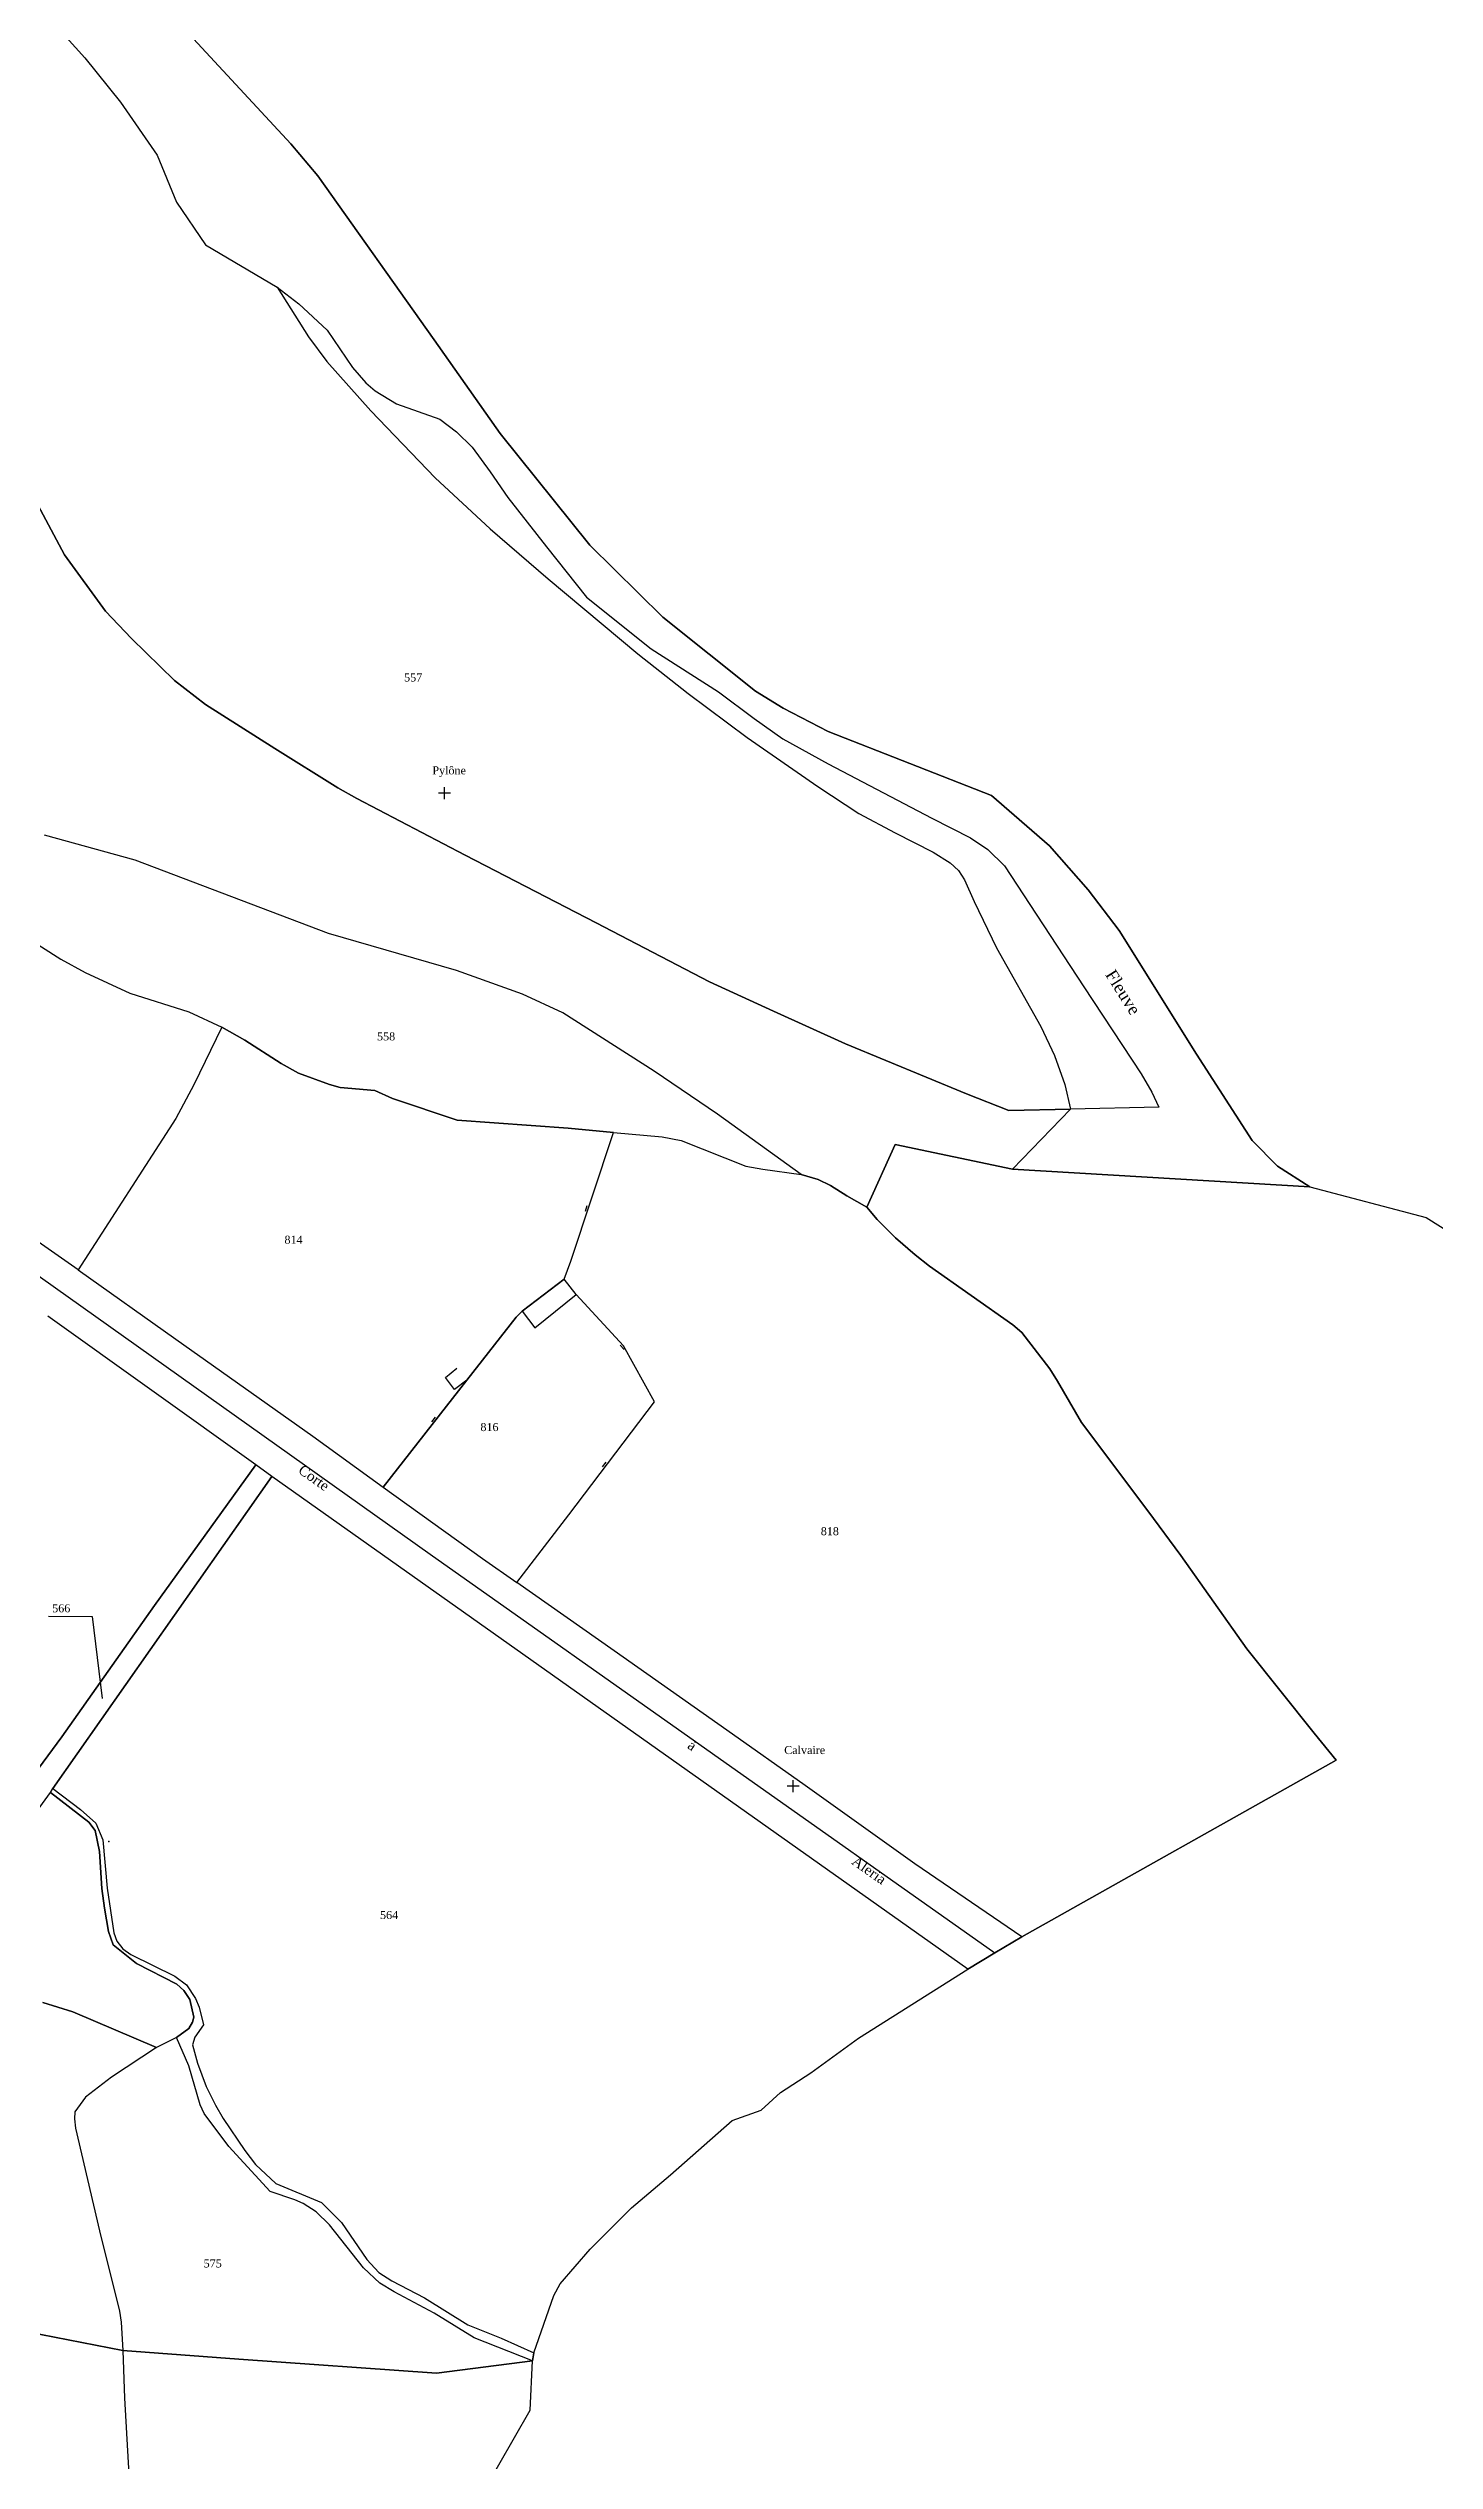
# Model space of a CAD drawing. Extents: x 1208104 to 1212743, y 6150498 to 6153217.
# Drawn here: x 1211403 to 1211749, y 6151575 to 6152178 of the extents above; entities that cross this region are included whole.
import ezdxf

# ---------------------------------------------------------------- set-up
doc = ezdxf.new("R2010")
doc.units = 0
doc.linetypes.add('CONTINU', pattern=[0])
doc.layers.get('0').update_dxf_attribs({"linetype": 'CONTINU'})
for name, color, linetype in [('1FLECHEFL', 7, 'CONTINU'), ('1LIEUDIT', 7, 'CONTINU'), ('1PARCELLE', 7, 'CONTINU'), ('1SECTION', 7, 'CONTINU'), ('1SUBDSECT', 7, 'CONTINU'), ('1TRONFLUV', 7, 'CONTINU'), ('1ZONCOMM', 7, 'CONTINU'), ('3CALVAIRE', 7, 'CONTINU'), ('3CALVAIRETEX', 7, 'CONTINU'), ('3FISCLINE', 7, 'CONTINUOUS'), ('3FLECHEPAR', 7, 'CONTINU'), ('3MURNONMI', 7, 'CONTINU'), ('3PARCELLETEX', 7, 'CONTINU'), ('3TRONFLUVTEX', 7, 'CONTINU'), ('3ZONCOMMTEX', 7, 'CONTINU')]:
    doc.layers.add(name, color=color, linetype=linetype)
doc.styles.get("Standard").update_dxf_attribs({"font": 'Times New Roman'})

# ---------------------------------------------------------------- blocks, each defined once
blk = doc.blocks.new('MURNOMI')
blk.add_line((-0.75, 0.5), (0.75, 0.5))
blk = doc.blocks.new('FLECHRU1')
blk.add_point((0, 0))
blk = doc.blocks.new('DETATOPO')
for points in [[(-1.5, 0), (1.5, 0)], [(0, -1.5), (0, 1.5)]]:
    blk.add_lwpolyline(points)

msp = doc.modelspace()

# ---------------------------------------------------------------- linework, layer by layer
at = {"layer": '1LIEUDIT'}
for points in [[(1211422.05, 6152198.35), (1211463.36, 6152153.66), (1211470.12, 6152145.64), (1211499.17, 6152104.64), (1211515.71, 6152081.3), (1211538.06, 6152053.32), (1211556.34, 6152035.34), (1211579.49, 6152016.85), (1211586.43, 6152012.6), (1211597.61, 6152006.79), (1211638.43, 6151990.74), (1211652.92, 6151978.22), (1211662.59, 6151967.23), (1211670.32, 6151957.05), (1211689.69, 6151926.14), (1211703.58, 6151904.55), (1211709.88, 6151898.08), (1211717.95, 6151892.94), (1211643.7, 6151897.33), (1211614.35, 6151903.53), (1211607.32, 6151887.91), (1211609.87, 6151884.82), (1211614.5, 6151880.24), (1211619.4, 6151875.99), (1211622.92, 6151873.14), (1211643.79, 6151858.43), (1211646.03, 6151856.57), (1211653.06, 6151847.47), (1211654.95, 6151844.37), (1211660.93, 6151834.06), (1211677.47, 6151811.94), (1211685.79, 6151800.77), (1211702.25, 6151777.49), (1211719.09, 6151756.36), (1211724.59, 6151749.61), (1211646.03, 6151705.49), (1211639.32, 6151701.45), (1211632.53, 6151697.38), (1211458.67, 6151820.59), (1211454.63, 6151823.48), (1211402.69, 6151860.65)], [(1211507.54, 6151559.82), (1211523.2, 6151587.17), (1211523.79, 6151599.52), (1211524.14, 6151601.46), (1211529.13, 6151615.85), (1211530.71, 6151618.74), (1211538.16, 6151627.41), (1211548.51, 6151637.77), (1211558.22, 6151646), (1211573.66, 6151659.53), (1211580.89, 6151662.16), (1211585.72, 6151666.59), (1211593.29, 6151671.52), (1211605.24, 6151680.13), (1211632.53, 6151697.38), (1211458.67, 6151820.59), (1211454.63, 6151823.48), (1211402.69, 6151860.65)]]:
    msp.add_lwpolyline(points, dxfattribs=at)
at = {"layer": '1PARCELLE'}
for points in [[(1211397.19, 6152191.62), (1211411.96, 6152175.17), (1211420.83, 6152164.09), (1211429.99, 6152150.83), (1211434.79, 6152139.06), (1211442.07, 6152128.44), (1211459.94, 6152117.8), (1211467.84, 6152105.39), (1211472.39, 6152099.22), (1211483.36, 6152086.93), (1211499.48, 6152070.14), (1211513.17, 6152057.4), (1211527.71, 6152044.94), (1211550.06, 6152026.16), (1211562.63, 6152016.25), (1211577.38, 6152005.29), (1211595.04, 6151993.05), (1211605.32, 6151986.31), (1211614.37, 6151981.41), (1211623.86, 6151976.6), (1211628.13, 6151973.93), (1211630.19, 6151972.02), (1211631.67, 6151969.7), (1211634.12, 6151964.3), (1211639.71, 6151952.68), (1211650.74, 6151933.04), (1211654.21, 6151925.78), (1211656.74, 6151918.52), (1211658.22, 6151912.38), (1211642.74, 6151912.04), (1211632.21, 6151916.23), (1211601.97, 6151928.7), (1211583.99, 6151936.83), (1211568.01, 6151944.17), (1211539.67, 6151958.95), (1211506.96, 6151975.84), (1211479.89, 6151989.99), (1211475.15, 6151992.7), (1211459.38, 6152002.53), (1211442.05, 6152013.53), (1211434.34, 6152019.53), (1211423.59, 6152030.02), (1211417.11, 6152036.86), (1211406.84, 6152050.94), (1211396.16, 6152070.89)], [(1211396.27, 6151956.04), (1211405.9, 6151949.9), (1211412.03, 6151946.52), (1211423.18, 6151941.4), (1211437.93, 6151936.73), (1211446.16, 6151932.88), (1211451.89, 6151929.63), (1211460.98, 6151923.75), (1211465.29, 6151921.38), (1211473.09, 6151918.57), (1211475.76, 6151917.77), (1211484.34, 6151917), (1211488.77, 6151915.06), (1211504.99, 6151909.62), (1211532.66, 6151907.66), (1211544.01, 6151906.53), (1211544.01, 6151906.53), (1211556.2, 6151905.42), (1211560.94, 6151904.52), (1211577.03, 6151898.09), (1211581.35, 6151897.33), (1211590.88, 6151896.06), (1211569.98, 6151911.12), (1211554.16, 6151921.84), (1211531.35, 6151936.47), (1211521.25, 6151941.14), (1211504.75, 6151947.06), (1211472.78, 6151956.28), (1211424.5, 6151974.6), (1211401.87, 6151980.86)], [(1211399.16, 6151745.99), (1211406.16, 6151755.49), (1211429.33, 6151788.31), (1211454.63, 6151823.48), (1211402.69, 6151860.65)], [(1211390.74, 6151724.23), (1211403.31, 6151741.54), (1211412.9, 6151734.16), (1211414.5, 6151732.06), (1211415.59, 6151726.81), (1211416.19, 6151717.57), (1211416.88, 6151712.63), (1211417.84, 6151706.81), (1211419.02, 6151703.51), (1211424.8, 6151698.8), (1211434.93, 6151693.61), (1211436.64, 6151692.08), (1211438.16, 6151689.83), (1211439.14, 6151685.39), (1211438.84, 6151684.16), (1211437.88, 6151682.55), (1211434.86, 6151680.35), (1211429.86, 6151677.79), (1211429.86, 6151677.79), (1211408.95, 6151686.73), (1211401.41, 6151689.06)], [(1211401.41, 6151689.06), (1211408.95, 6151686.73), (1211429.86, 6151677.79), (1211418.61, 6151670.38), (1211412.09, 6151665.41), (1211409.43, 6151661.77), (1211409.38, 6151659.95), (1211409.62, 6151657.67), (1211415.63, 6151631.97), (1211420.57, 6151611.91), (1211421.04, 6151609.13), (1211421.4, 6151602.09), (1211390.64, 6151608.1)]]:
    msp.add_lwpolyline(points, dxfattribs=at)
for points in [[(1211384.13, 6151969.19), (1211392.43, 6151959.49), (1211396.27, 6151956.04), (1211405.9, 6151949.9), (1211412.03, 6151946.52), (1211423.18, 6151941.4), (1211437.93, 6151936.73), (1211446.16, 6151932.88), (1211439.2, 6151918.45), (1211434.62, 6151910.04), (1211410.25, 6151872.24), (1211396.96, 6151881.52), (1211376.59, 6151895.65), (1211357.56, 6151908.79), (1211338.84, 6151921.56), (1211330.41, 6151927.42), (1211332.97, 6151944.42), (1211343.47, 6151946.3), (1211347.43, 6151947.4), (1211360.15, 6151952.85), (1211369.06, 6151958.68), (1211384.13, 6151969.19)], [(1211531.7, 6151869.85), (1211533.39, 6151874.41), (1211544.01, 6151906.53), (1211532.66, 6151907.66), (1211504.99, 6151909.62), (1211488.77, 6151915.06), (1211484.34, 6151917), (1211475.76, 6151917.77), (1211473.09, 6151918.57), (1211465.29, 6151921.38), (1211460.98, 6151923.75), (1211451.89, 6151929.63), (1211446.16, 6151932.88), (1211439.2, 6151918.45), (1211434.62, 6151910.04), (1211410.25, 6151872.24), (1211434.67, 6151854.9), (1211468.85, 6151830.61), (1211486.47, 6151817.92), (1211507.35, 6151844.59), (1211519.66, 6151860.34), (1211521.17, 6151861.91), (1211531.7, 6151869.85)], [(1211519.83, 6151794.06), (1211532.88, 6151810.96), (1211554.22, 6151839.21), (1211546.54, 6151853.19), (1211534.71, 6151866.03), (1211531.7, 6151869.85), (1211533.39, 6151874.41), (1211544.01, 6151906.53), (1211556.2, 6151905.42), (1211560.94, 6151904.52), (1211577.03, 6151898.09), (1211581.35, 6151897.33), (1211590.88, 6151896.06), (1211595.12, 6151894.8), (1211598.24, 6151893.31), (1211602.31, 6151890.71), (1211607.32, 6151887.91), (1211609.87, 6151884.82), (1211614.5, 6151880.24), (1211619.4, 6151875.99), (1211622.92, 6151873.14), (1211643.79, 6151858.43), (1211646.03, 6151856.57), (1211653.06, 6151847.47), (1211654.95, 6151844.37), (1211660.93, 6151834.06), (1211677.47, 6151811.94), (1211685.79, 6151800.77), (1211702.25, 6151777.49), (1211719.09, 6151756.36), (1211724.59, 6151749.61), (1211646.03, 6151705.49), (1211619.28, 6151723.71), (1211591.9, 6151743.29), (1211572.3, 6151757.11), (1211544.18, 6151776.94), (1211519.83, 6151794.06)], [(1211519.83, 6151794.06), (1211532.88, 6151810.96), (1211554.22, 6151839.21), (1211546.54, 6151853.19), (1211534.71, 6151866.03), (1211531.7, 6151869.85), (1211521.17, 6151861.91), (1211519.66, 6151860.34), (1211507.35, 6151844.59), (1211486.47, 6151817.92), (1211511.31, 6151800.03), (1211519.83, 6151794.06)], [(1211368.35, 6151708.22), (1211371.94, 6151704.08), (1211390.74, 6151724.23), (1211403.31, 6151741.54), (1211403.91, 6151742.55), (1211458.67, 6151820.59), (1211454.63, 6151823.48), (1211429.33, 6151788.31), (1211406.16, 6151755.49), (1211399.16, 6151745.99), (1211398.63, 6151745.09), (1211386.85, 6151728.56), (1211368.35, 6151708.22)], [(1211403.91, 6151742.55), (1211410.88, 6151737.3), (1211414.7, 6151733.88), (1211416.44, 6151729.72), (1211417.52, 6151717.65), (1211419.16, 6151706.47), (1211419.96, 6151704.44), (1211421.41, 6151702.52), (1211423.42, 6151701.09), (1211434.38, 6151695.61), (1211437.32, 6151693.52), (1211439.58, 6151690.04), (1211440.48, 6151687.86), (1211441.54, 6151683.45), (1211439.41, 6151680.37), (1211438.85, 6151678.52), (1211440.06, 6151673.87), (1211442.24, 6151668.08), (1211444.6, 6151663.44), (1211446.46, 6151660.1), (1211451.86, 6151652.07), (1211454.59, 6151648.6), (1211459.66, 6151643.82), (1211471.09, 6151639.1), (1211476.07, 6151634.04), (1211482.42, 6151624.81), (1211485.41, 6151621.57), (1211488.61, 6151619.52), (1211496.77, 6151615.27), (1211507.58, 6151608.46), (1211515.95, 6151605.15), (1211524.14, 6151601.46), (1211529.13, 6151615.85), (1211530.71, 6151618.74), (1211538.16, 6151627.41), (1211548.51, 6151637.77), (1211558.22, 6151646), (1211573.66, 6151659.53), (1211580.89, 6151662.16), (1211585.72, 6151666.59), (1211593.29, 6151671.52), (1211605.24, 6151680.13), (1211632.53, 6151697.38), (1211458.67, 6151820.59), (1211403.91, 6151742.55)], [(1211421.4, 6151602.09), (1211450.4, 6151599.93), (1211499.76, 6151596.41), (1211523.79, 6151599.52), (1211509.17, 6151605.27), (1211499.21, 6151611.4), (1211489.23, 6151616.78), (1211485.62, 6151618.87), (1211481.51, 6151622.76), (1211473.09, 6151633.47), (1211469.74, 6151636.73), (1211466.51, 6151638.86), (1211464.37, 6151639.73), (1211458.23, 6151641.82), (1211447.9, 6151653.05), (1211441.7, 6151661.28), (1211440.75, 6151663.5), (1211437.89, 6151673.27), (1211434.86, 6151680.35), (1211429.86, 6151677.79), (1211418.61, 6151670.38), (1211412.09, 6151665.41), (1211409.43, 6151661.77), (1211409.38, 6151659.95), (1211409.62, 6151657.67), (1211415.63, 6151631.97), (1211420.57, 6151611.91), (1211421.04, 6151609.13), (1211421.4, 6151602.09)], [(1211421.4, 6151602.09), (1211421.85, 6151590.17), (1211425.02, 6151534.56), (1211396.95, 6151536.55), (1211388.27, 6151537.38), (1211381.76, 6151538.84), (1211369.05, 6151542.81), (1211348.59, 6151549.93), (1211336.54, 6151553.42), (1211328.42, 6151554.86), (1211305.67, 6151557.26), (1211287.85, 6151559.24), (1211285.57, 6151559.32), (1211271.86, 6151567.95), (1211272.22, 6151576.23), (1211270.56, 6151587.64), (1211268.21, 6151606.91), (1211267.19, 6151630.72), (1211308.68, 6151623.29), (1211334.07, 6151618.8), (1211362.14, 6151613.88), (1211390.64, 6151608.1), (1211421.4, 6151602.09)], [(1211421.4, 6151602.09), (1211421.85, 6151590.17), (1211425.02, 6151534.56), (1211438.86, 6151534.33), (1211454.16, 6151535.67), (1211484.83, 6151538.21), (1211507.54, 6151559.82), (1211523.2, 6151587.17), (1211523.79, 6151599.52), (1211499.76, 6151596.41), (1211450.4, 6151599.93), (1211421.4, 6151602.09)]]:
    msp.add_lwpolyline(points, close=True, dxfattribs=at)
at = {"layer": '1SECTION'}
msp.add_lwpolyline([(1211422.05, 6152198.35), (1211463.36, 6152153.66), (1211470.12, 6152145.64), (1211499.17, 6152104.64), (1211515.71, 6152081.3), (1211538.06, 6152053.32), (1211556.34, 6152035.34), (1211579.49, 6152016.85), (1211586.43, 6152012.6), (1211597.61, 6152006.79), (1211638.43, 6151990.74), (1211652.92, 6151978.22), (1211662.59, 6151967.23), (1211670.32, 6151957.05), (1211689.69, 6151926.14), (1211703.58, 6151904.55), (1211709.88, 6151898.08), (1211717.95, 6151892.94), (1211747.06, 6151885.3), (1211762.72, 6151875.44)], dxfattribs=at)
at = {"layer": '1SUBDSECT'}
msp.add_lwpolyline([(1211507.54, 6151559.82), (1211523.2, 6151587.17), (1211523.79, 6151599.52), (1211524.14, 6151601.46), (1211529.13, 6151615.85), (1211530.71, 6151618.74), (1211538.16, 6151627.41), (1211548.51, 6151637.77), (1211558.22, 6151646), (1211573.66, 6151659.53), (1211580.89, 6151662.16), (1211585.72, 6151666.59), (1211593.29, 6151671.52), (1211605.24, 6151680.13), (1211632.53, 6151697.38), (1211639.32, 6151701.45), (1211646.03, 6151705.49), (1211724.59, 6151749.61), (1211719.09, 6151756.36), (1211702.25, 6151777.49), (1211685.79, 6151800.77), (1211677.47, 6151811.94), (1211660.93, 6151834.06), (1211654.95, 6151844.37), (1211653.06, 6151847.47), (1211646.03, 6151856.57), (1211643.79, 6151858.43), (1211622.92, 6151873.14), (1211619.4, 6151875.99), (1211614.5, 6151880.24), (1211609.87, 6151884.82), (1211607.32, 6151887.91), (1211614.35, 6151903.53), (1211643.7, 6151897.33), (1211717.95, 6151892.94), (1211709.88, 6151898.08), (1211703.58, 6151904.55), (1211689.69, 6151926.14), (1211670.32, 6151957.05), (1211662.59, 6151967.23), (1211652.92, 6151978.22), (1211638.43, 6151990.74), (1211597.61, 6152006.79), (1211586.43, 6152012.6), (1211579.49, 6152016.85), (1211556.34, 6152035.34), (1211538.06, 6152053.32), (1211515.71, 6152081.3), (1211499.17, 6152104.64), (1211470.12, 6152145.64), (1211463.36, 6152153.66), (1211422.05, 6152198.35)], dxfattribs=at)
at = {"layer": '1TRONFLUV'}
for points in [[(1211397.19, 6152191.62), (1211411.96, 6152175.17), (1211420.83, 6152164.09), (1211429.99, 6152150.83), (1211434.79, 6152139.06), (1211442.07, 6152128.44), (1211459.94, 6152117.8), (1211467.84, 6152105.39), (1211472.39, 6152099.22), (1211483.36, 6152086.93), (1211499.48, 6152070.14), (1211513.17, 6152057.4), (1211527.71, 6152044.94), (1211550.06, 6152026.16), (1211562.63, 6152016.25), (1211577.38, 6152005.29), (1211595.04, 6151993.05), (1211605.32, 6151986.31), (1211614.37, 6151981.41), (1211623.86, 6151976.6), (1211628.13, 6151973.93), (1211630.19, 6151972.02), (1211631.67, 6151969.7), (1211634.12, 6151964.3), (1211639.71, 6151952.68), (1211650.74, 6151933.04), (1211654.21, 6151925.78), (1211656.74, 6151918.52), (1211658.22, 6151912.38), (1211658.22, 6151912.38), (1211643.7, 6151897.33), (1211717.95, 6151892.94), (1211709.88, 6151898.08), (1211703.58, 6151904.55), (1211689.69, 6151926.14), (1211670.32, 6151957.05), (1211662.59, 6151967.23), (1211652.92, 6151978.22), (1211638.43, 6151990.74), (1211597.61, 6152006.79), (1211586.43, 6152012.6), (1211579.49, 6152016.85), (1211556.34, 6152035.34), (1211538.06, 6152053.32), (1211515.71, 6152081.3), (1211499.17, 6152104.64), (1211470.12, 6152145.64), (1211463.36, 6152153.66), (1211422.05, 6152198.35)], [(1211396.16, 6152070.89), (1211406.84, 6152050.94), (1211417.11, 6152036.86), (1211423.59, 6152030.02), (1211434.34, 6152019.53), (1211442.05, 6152013.53), (1211459.38, 6152002.53), (1211475.15, 6151992.7), (1211479.89, 6151989.99), (1211506.96, 6151975.84), (1211539.67, 6151958.95), (1211568.01, 6151944.17), (1211583.99, 6151936.83), (1211601.97, 6151928.7), (1211632.21, 6151916.23), (1211642.74, 6151912.04), (1211658.22, 6151912.38), (1211643.7, 6151897.33), (1211614.35, 6151903.53), (1211607.32, 6151887.91), (1211602.31, 6151890.71), (1211598.24, 6151893.31), (1211595.12, 6151894.8), (1211590.88, 6151896.06), (1211590.88, 6151896.06), (1211569.98, 6151911.12), (1211554.16, 6151921.84), (1211531.35, 6151936.47), (1211521.25, 6151941.14), (1211504.75, 6151947.06), (1211472.78, 6151956.28), (1211424.5, 6151974.6), (1211401.87, 6151980.86)]]:
    msp.add_lwpolyline(points, dxfattribs=at)
msp.add_lwpolyline([(1211434.86, 6151680.35), (1211437.88, 6151682.55), (1211438.84, 6151684.16), (1211439.14, 6151685.39), (1211438.16, 6151689.83), (1211436.64, 6151692.08), (1211434.93, 6151693.61), (1211424.8, 6151698.8), (1211419.02, 6151703.51), (1211417.84, 6151706.81), (1211416.88, 6151712.63), (1211416.19, 6151717.57), (1211415.59, 6151726.81), (1211414.5, 6151732.06), (1211412.9, 6151734.16), (1211403.31, 6151741.54), (1211403.91, 6151742.55), (1211410.88, 6151737.3), (1211414.7, 6151733.88), (1211416.44, 6151729.72), (1211417.52, 6151717.65), (1211419.16, 6151706.47), (1211419.96, 6151704.44), (1211421.41, 6151702.52), (1211423.42, 6151701.09), (1211434.38, 6151695.61), (1211437.32, 6151693.52), (1211439.58, 6151690.04), (1211440.48, 6151687.86), (1211441.54, 6151683.45), (1211439.41, 6151680.37), (1211438.85, 6151678.52), (1211440.06, 6151673.87), (1211442.24, 6151668.08), (1211444.6, 6151663.44), (1211446.46, 6151660.1), (1211451.86, 6151652.07), (1211454.59, 6151648.6), (1211459.66, 6151643.82), (1211471.09, 6151639.1), (1211476.07, 6151634.04), (1211482.42, 6151624.81), (1211485.41, 6151621.57), (1211488.61, 6151619.52), (1211496.77, 6151615.27), (1211507.58, 6151608.46), (1211515.95, 6151605.15), (1211524.14, 6151601.46), (1211523.79, 6151599.52), (1211509.17, 6151605.27), (1211499.21, 6151611.4), (1211489.23, 6151616.78), (1211485.62, 6151618.87), (1211481.51, 6151622.76), (1211473.09, 6151633.47), (1211469.74, 6151636.73), (1211466.51, 6151638.86), (1211464.37, 6151639.73), (1211458.23, 6151641.82), (1211447.9, 6151653.05), (1211441.7, 6151661.28), (1211440.75, 6151663.5), (1211437.89, 6151673.27), (1211434.86, 6151680.35)], close=True, dxfattribs=at)
at = {"layer": '1ZONCOMM'}
msp.add_lwpolyline([(1211088.32, 6152090.98), (1211151.05, 6152048.64), (1211165.05, 6152035.21), (1211220.1, 6151998.36), (1211238.26, 6151982.64), (1211320.16, 6151924.94), (1211331.83, 6151918.24), (1211400.87, 6151870.36), (1211498.21, 6151801.1), (1211639.32, 6151701.45)], dxfattribs=at)
at = {"layer": '3FISCLINE'}
for points in [[(1211459.94, 6152117.8), (1211465.37, 6152113.68), (1211472.45, 6152107.07), (1211478.8, 6152097.72), (1211482.09, 6152093.91), (1211484.5, 6152091.91), (1211489.79, 6152088.68), (1211500.62, 6152084.81), (1211504.8, 6152081.67), (1211508.67, 6152077.84), (1211513.18, 6152071.71), (1211517.6, 6152065.29), (1211527.26, 6152052.9), (1211537.25, 6152040.32), (1211553.38, 6152027.47), (1211570.23, 6152016.68), (1211579.15, 6152010.06), (1211586.35, 6152004.9), (1211597.6, 6151998.69), (1211623.56, 6151985.14), (1211633.24, 6151980.16), (1211637.5, 6151977.29), (1211641.71, 6151973.23), (1211647.99, 6151963.56), (1211661.51, 6151942.94), (1211675.82, 6151921.17), (1211678.5, 6151916.58), (1211680.22, 6151912.91), (1211658.22, 6151912.38)], [(1211521.17, 6151861.91), (1211524.39, 6151857.74), (1211534.71, 6151866.03)], [(1211507.35, 6151844.59), (1211504.32, 6151842.29), (1211502.01, 6151845.31), (1211504.9, 6151847.63)]]:
    msp.add_lwpolyline(points, dxfattribs=at)
at = {"layer": '3FLECHEPAR'}
msp.add_lwpolyline([(1211402.85, 6151785.61), (1211413.77, 6151785.59), (1211416.29, 6151765.06)], dxfattribs=at)

# ---------------------------------------------------------------- block references
at = {"layer": '1FLECHEFL', "rotation": 277.5}
msp.add_blockref('FLECHRU1', (1211417.89, 6151729.3), dxfattribs=at)
at = {"layer": '3CALVAIRE', "rotation": 90}
for p in [(1211501.76, 6151991.36), (1211588.91, 6151743.11)]:
    msp.add_blockref('DETATOPO', p, dxfattribs=at)
at = {"layer": '3MURNONMI'}
for p, rotation in [((1211537.7, 6151887.46), 71.8), ((1211546.54, 6151853.19), 132.8), ((1211499.44, 6151834.5), 52), ((1211542.15, 6151823.23), 53)]:
    msp.add_blockref('MURNOMI', p, dxfattribs=dict(at, rotation=rotation))

# ---------------------------------------------------------------- texts
at = {"layer": '3CALVAIRETEX'}
for s, p in [('Pylône', (1211498.75, 6151996.06)), ('Calvaire', (1211586.66, 6151751.17))]:
    msp.add_text(s, height=2, dxfattribs=at).set_placement(p)
at = {"layer": '3PARCELLETEX'}
for s, p in [('557', (1211491.69, 6152019.27)), ('558', (1211484.93, 6151929.56)), ('814', (1211461.8, 6151878.73)), ('816', (1211510.76, 6151831.9)), ('818', (1211595.79, 6151805.88)), ('566', (1211403.77, 6151786.61)), ('564', (1211485.68, 6151709.93)), ('575', (1211441.61, 6151622.84))]:
    msp.add_text(s, height=2, dxfattribs=at).set_placement(p)
at = {"layer": '3TRONFLUVTEX'}
msp.add_text('Fleuve', height=3, rotation=302.2, dxfattribs=at).set_placement((1211666.76, 6151946.02))
at = {"layer": '3ZONCOMMTEX'}
for s, rotation, p in [('Corte', 324.7, (1211465.02, 6151821.63)), ('à ', 325, (1211562.29, 6151752.79)), ('Aleria', 325, (1211603.28, 6151723.84))]:
    msp.add_text(s, height=2.5, rotation=rotation, dxfattribs=at).set_placement(p)

doc.saveas('drawing.dxf')
